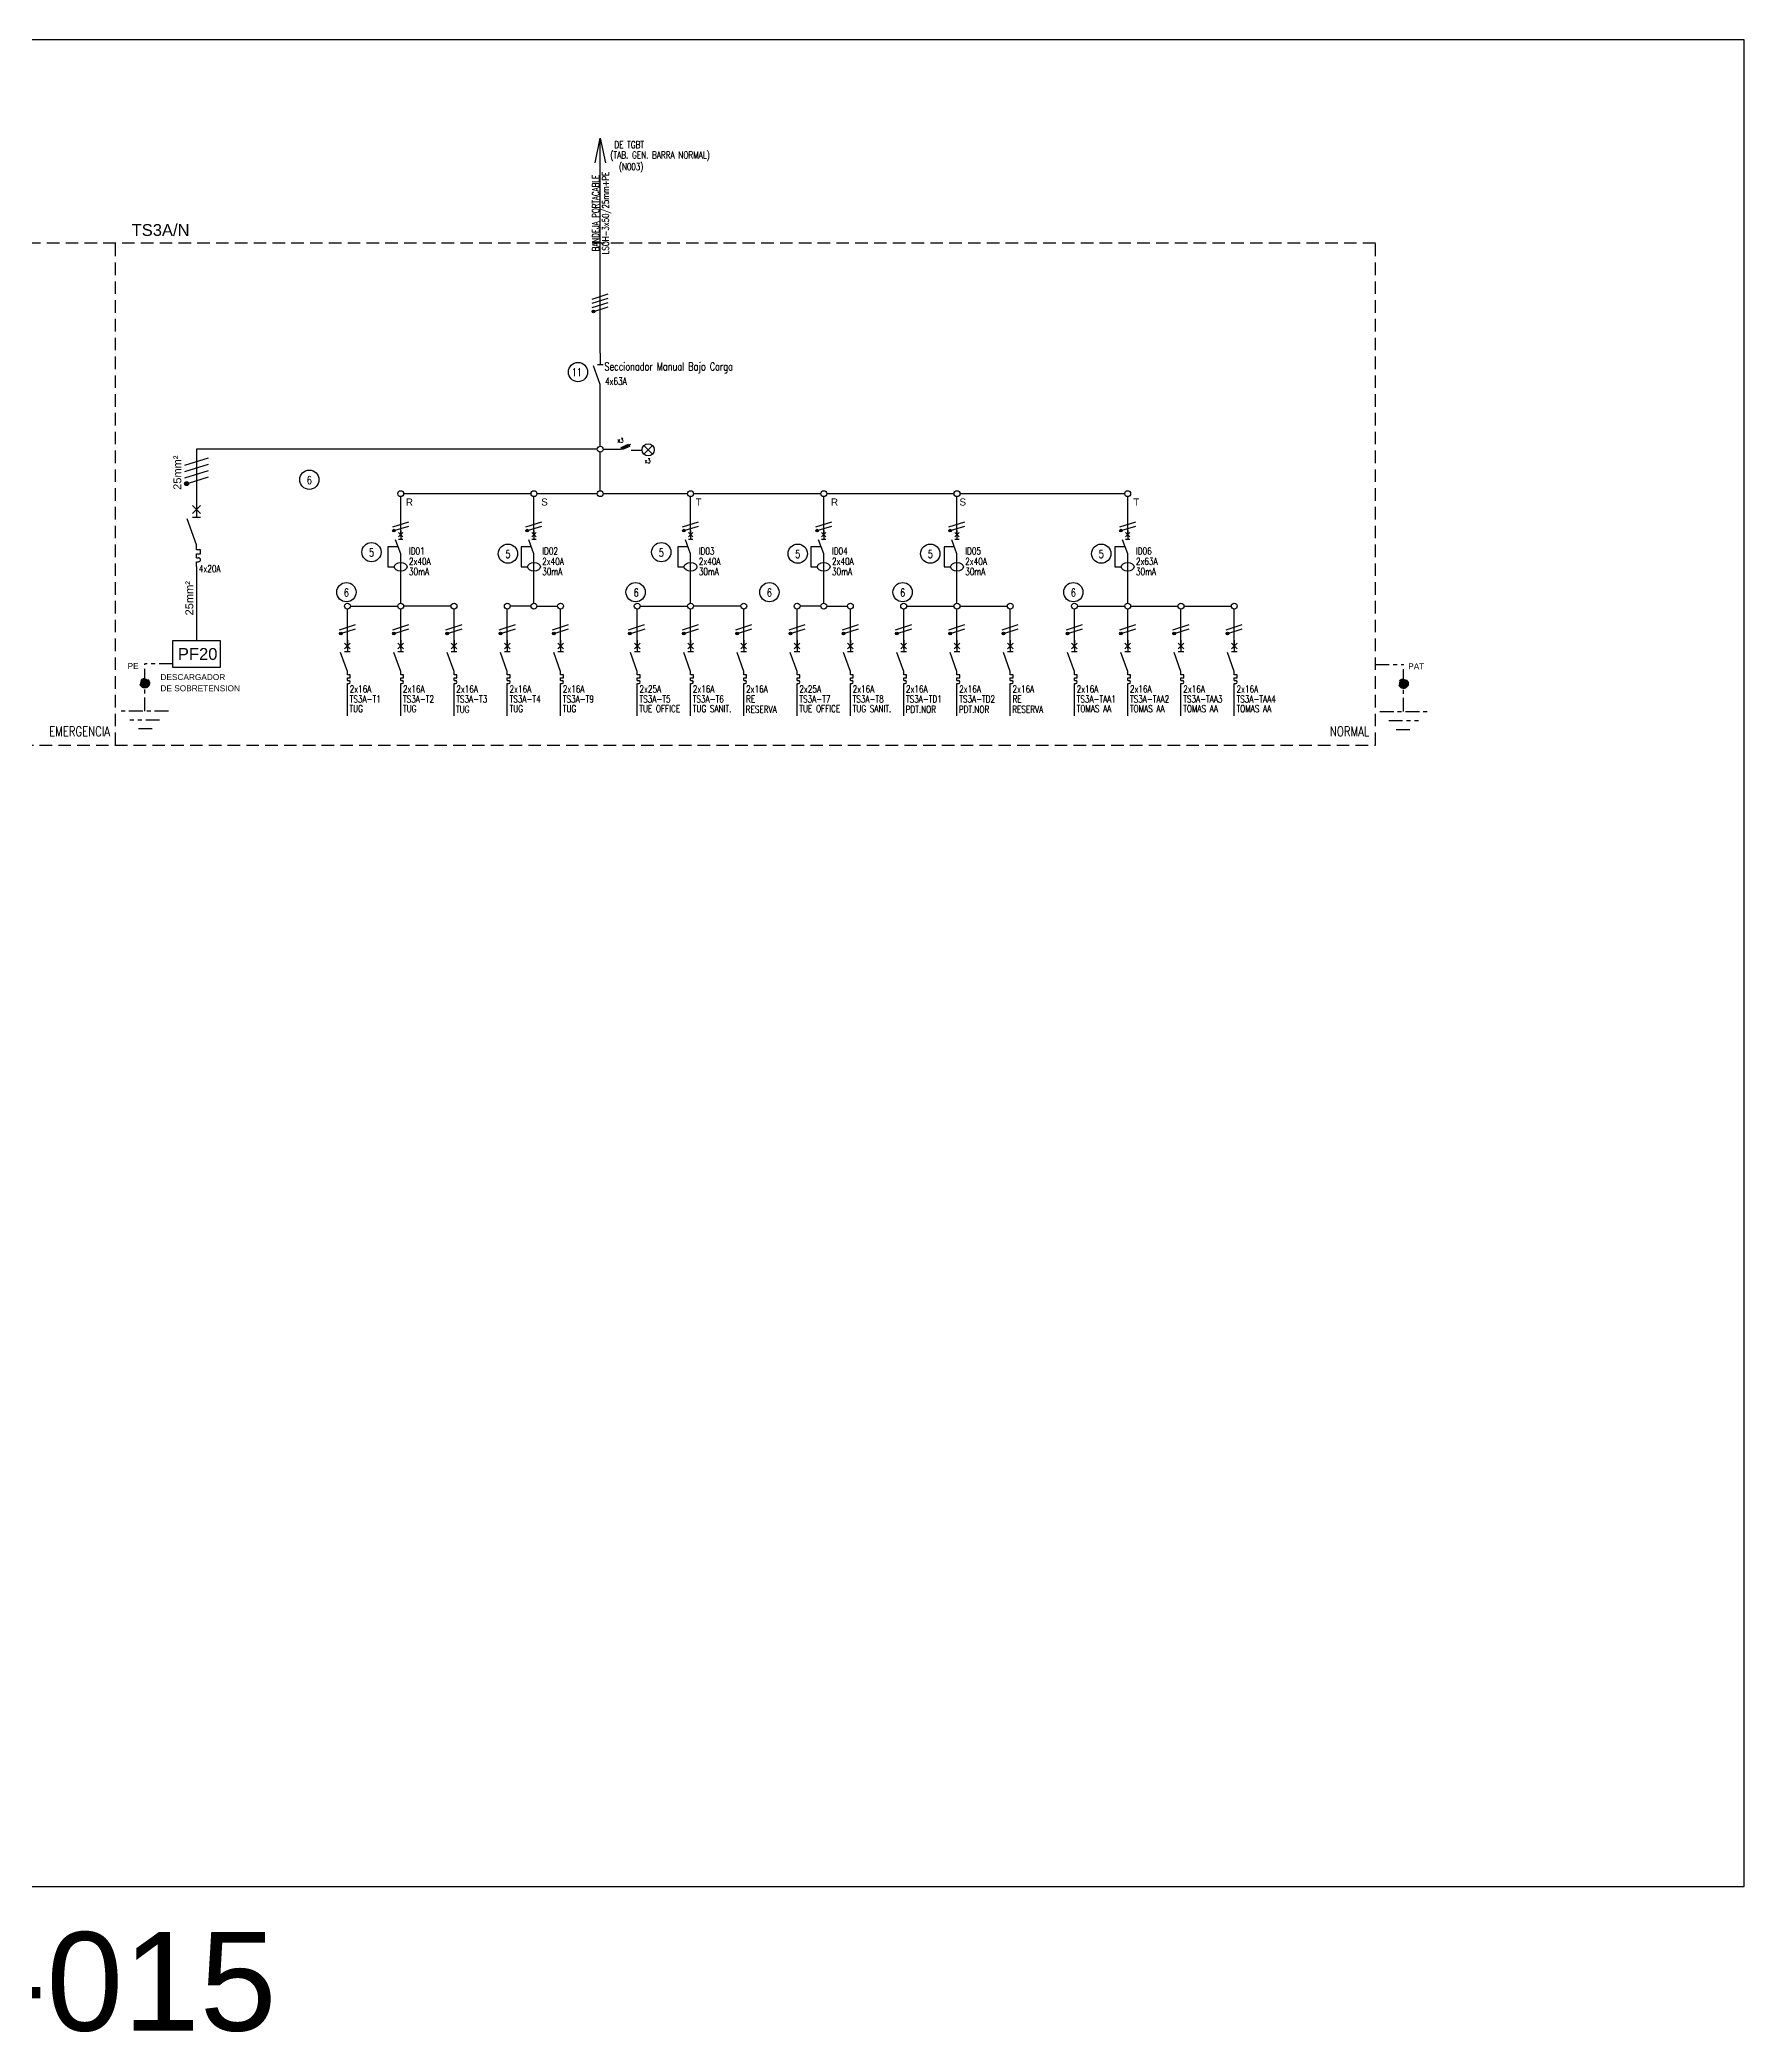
# Model space of a CAD drawing. Extents: x 3521 to 3783, y 1252 to 1654.
# Drawn here: x 3613.9 to 3657.1, y 1547.4 to 1597.9 of the extents above; entities that cross this region are included whole.
import ezdxf
from ezdxf.enums import TextEntityAlignment as Align

# ---------------------------------------------------------------- set-up
doc = ezdxf.new("R2010")
doc.units = 0
doc.linetypes.add('OCJ-ESQUEMAS UNIFILARES-CORREGIDOS IDO-REV.br$0$DASHED', pattern=[19.05, 12.7, -6.35])
doc.linetypes.add('OCJ-ESQUEMAS UNIFILARES-CORREGIDOS IDO-REV.br$0$EJE_5', pattern=[7.1, 5, -1, 0.1, -1])
for name, color, linetype in [('OCJ-ESQUEMAS UNIFILARES-CORREGIDOS IDO-REV.br$0$00-IE', 1, 'Continuous'), ('OCJ-ESQUEMAS UNIFILARES-CORREGIDOS IDO-REV.br$0$00-IE-CABLES', 10, 'Continuous'), ('OCJ-ESQUEMAS UNIFILARES-CORREGIDOS IDO-REV.br$0$01-ELE-APARATOS', 170, 'Continuous'), ('OCJ-ESQUEMAS UNIFILARES-CORREGIDOS IDO-REV.br$0$CABLES', 10, 'Continuous'), ('OCJ-ESQUEMAS UNIFILARES-CORREGIDOS IDO-REV.br$0$ELECTRIC', 4, 'Continuous'), ('OCJ-ESQUEMAS UNIFILARES-CORREGIDOS IDO-REV.br$0$NOMBRE DE PLANOS', 6, 'Continuous'), ('OCJ-ESQUEMAS UNIFILARES-CORREGIDOS IDO-REV.br$0$PAT', 80, 'Continuous'), ('OCJ-ESQUEMAS UNIFILARES-CORREGIDOS IDO-REV.br$0$TEXTO', 7, 'Continuous'), ('OCJ-ESQUEMAS UNIFILARES-CORREGIDOS IDO-REV.br$0$Textos', 4, 'Continuous')]:
    doc.layers.add(name, color=color, linetype=linetype)
doc.styles.add('OCJ-ESQUEMAS UNIFILARES-CORREGIDOS IDO-REV.br$0$ARIAL', font='arial.ttf', dxfattribs={"height": 0.2})
doc.styles.add('OCJ-ESQUEMAS UNIFILARES-CORREGIDOS IDO-REV.br$0$COTAS', font='sanss___.ttf', dxfattribs={"width": 0.7})
doc.styles.add('OCJ-ESQUEMAS UNIFILARES-CORREGIDOS IDO-REV.br$0$Electricidad', font='ROMANS.SHX', dxfattribs={"width": 0.75, "height": 0.175})
doc.styles.add('OCJ-ESQUEMAS UNIFILARES-CORREGIDOS IDO-REV.br$0$Standard', font='arial.ttf')

# ---------------------------------------------------------------- blocks, each defined once
blk = doc.blocks.new('OCJ-ESQUEMAS UNIFILARES-CORREGIDOS IDO-REV.br$0$Unif-Interruptor-Term')
for p, q in [((0, -1.013), (0.045, -1.013)), ((0, -1.103), (0.045, -1.103))]:
    blk.add_line(p, q)
for points in [[(-0.09, 0.177), (0.09, -0.003)], [(-0.09, -0.003), (0.09, 0.177)], [(0, 0.267), (0, -0.093)], [(0, -0.72), (-0.215, -0.128)], [(-0.09, -0.093), (0.09, -0.093)], [(0, -0.833), (0, -0.72)], [(0, -0.923), (0.09, -0.923), (0.09, -0.833), (0, -0.833)], [(0, -1.013), (0, -0.923)], [(0, -1.215), (0, -1.103)]]:
    blk.add_lwpolyline(points)
blk.add_arc((0.045, -1.058), 0.045, 270, 90)
blk = doc.blocks.new('OCJ-ESQUEMAS UNIFILARES-CORREGIDOS IDO-REV.br$0$Unif-Interruptor-Dif')
for points in [[(-0.068, 0.11), (0.068, -0.025)], [(-0.068, -0.025), (0.068, 0.11)], [(0, 0.177), (0, -0.093)], [(-0.081, -0.343), (-0.405, -0.343), (-0.405, -0.97), (-0.202, -0.97)], [(0, -0.565), (-0.162, -0.121)], [(-0.068, -0.093), (0.068, -0.093)], [(0, -1.308), (0, -0.565)]]:
    blk.add_lwpolyline(points)
blk.add_ellipse((0, -0.97), major_axis=(0.203, 0), ratio=0.670814)
blk = doc.blocks.new('OCJ-ESQUEMAS UNIFILARES-CORREGIDOS IDO-REV.br$0$A$C7AFF483F')
for points in [[(0, 0.09), (-0.172, 0.564)], [(-0.072, 0.592), (0.072, 0.592)], [(0, 0.88), (0, 0.592)], [(0, 0), (0, 0.09)]]:
    blk.add_lwpolyline(points)
blk = doc.blocks.new('OCJ-ESQUEMAS UNIFILARES-CORREGIDOS IDO-REV.br$0$ITM')
at = {"layer": 'OCJ-ESQUEMAS UNIFILARES-CORREGIDOS IDO-REV.br$0$01-ELE-APARATOS'}
for p, q in [((0, 0.225), (0.05, 0.225)), ((0, 0.125), (0.05, 0.125))]:
    blk.add_line(p, q, dxfattribs=at)
for points in [[(-0.1, 1.55), (0.1, 1.35)], [(-0.1, 1.35), (0.1, 1.55)], [(0, 1.65), (0, 1.25)], [(0, 0.55), (-0.239, 1.208)], [(-0.1, 1.25), (0.1, 1.25)], [(0, 0.425), (0, 0.55)], [(0, 0.325), (0.1, 0.325), (0.1, 0.425), (0, 0.425)], [(0, 0.225), (0, 0.325)], [(0, 0), (0, 0.125)]]:
    blk.add_lwpolyline(points, dxfattribs=at)
blk.add_arc((0.05, 0.175), 0.05, 270, 90, dxfattribs=at)

msp = doc.modelspace()

# ---------------------------------------------------------------- hatches: boundary and pattern name
at = {"layer": 'OCJ-ESQUEMAS UNIFILARES-CORREGIDOS IDO-REV.br$0$00-IE-CABLES'}
for points in [[(3627.933, 1590.971, 1), (3627.988, 1591.011, 1)], [(3622.88, 1585.417, 1), (3622.934, 1585.457, 1)], [(3626.255, 1585.417, 1), (3626.309, 1585.457, 1)], [(3630.221, 1585.417, 1), (3630.276, 1585.457, 1)], [(3633.596, 1585.417, 1), (3633.651, 1585.457, 1)], [(3636.971, 1585.417, 1), (3637.026, 1585.457, 1)], [(3641.296, 1585.417, 1), (3641.351, 1585.457, 1)], [(3621.53, 1582.809, 1), (3621.584, 1582.849, 1)], [(3622.88, 1582.809, 1), (3622.934, 1582.849, 1)], [(3624.23, 1582.809, 1), (3624.284, 1582.849, 1)], [(3625.58, 1582.809, 1), (3625.634, 1582.849, 1)], [(3626.93, 1582.809, 1), (3626.984, 1582.849, 1)], [(3628.856, 1582.809, 1), (3628.911, 1582.849, 1)], [(3630.221, 1582.809, 1), (3630.276, 1582.849, 1)], [(3631.571, 1582.809, 1), (3631.626, 1582.849, 1)], [(3632.921, 1582.809, 1), (3632.976, 1582.849, 1)], [(3634.271, 1582.809, 1), (3634.326, 1582.849, 1)], [(3635.621, 1582.809, 1), (3635.676, 1582.849, 1)], [(3636.971, 1582.809, 1), (3637.026, 1582.849, 1)], [(3638.321, 1582.809, 1), (3638.376, 1582.849, 1)], [(3639.946, 1582.809, 1), (3640.001, 1582.849, 1)], [(3641.296, 1582.809, 1), (3641.351, 1582.849, 1)], [(3642.646, 1582.809, 1), (3642.701, 1582.849, 1)], [(3643.996, 1582.809, 1), (3644.051, 1582.849, 1)]]:
    msp.add_hatch(color=256, dxfattribs=at).paths.add_polyline_path(points)
at = {"layer": 'OCJ-ESQUEMAS UNIFILARES-CORREGIDOS IDO-REV.br$0$CABLES'}
msp.add_hatch(color=256, dxfattribs=at).paths.add_polyline_path([(3617.693, 1586.658, 1), (3617.612, 1586.599, 1)])
at = {"layer": 'OCJ-ESQUEMAS UNIFILARES-CORREGIDOS IDO-REV.br$0$PAT', "linetype": 'OCJ-ESQUEMAS UNIFILARES-CORREGIDOS IDO-REV.br$0$EJE_5', "ltscale": 0.07}
h = msp.add_hatch(color=256, dxfattribs=at)
h.paths.add_polyline_path([(3616.474, 1581.573), (3616.714, 1581.573, 1)])
h.paths.add_polyline_path([(3616.714, 1581.573), (3616.594, 1581.573), (3616.594, 1581.453, 0.414214)])
h.paths.add_polyline_path([(3616.594, 1581.573), (3616.474, 1581.573, 0.414214), (3616.594, 1581.453)])
h = msp.add_hatch(color=256, dxfattribs=at)
h.paths.add_polyline_path([(3648.604, 1581.561), (3648.364, 1581.561, -1)])
h.paths.add_polyline_path([(3648.364, 1581.561), (3648.484, 1581.561), (3648.484, 1581.441, -0.414214)])
h.paths.add_polyline_path([(3648.484, 1581.561), (3648.604, 1581.561, -0.414214), (3648.484, 1581.441)])

# ---------------------------------------------------------------- linework, layer by layer
at = {"layer": 'OCJ-ESQUEMAS UNIFILARES-CORREGIDOS IDO-REV.br$0$00-IE'}
for p, q in [((3617.906, 1587.501), (3617.906, 1586.175)), ((3628.057, 1587.501), (3617.906, 1587.501)), ((3617.906, 1584.525), (3617.906, 1582.654))]:
    msp.add_line(p, q, dxfattribs=at)
for points in [[(3628.206, 1587.501), (3628.642, 1587.501), (3628.911, 1587.626)], [(3628.913, 1587.48), (3629.191, 1587.48)]]:
    msp.add_lwpolyline(points, dxfattribs=at)
msp.add_lwpolyline([(3628.666, 1587.548), (3628.847, 1587.631), (3628.874, 1587.573), (3628.693, 1587.49)], close=True, dxfattribs=at)
at = {"layer": 'OCJ-ESQUEMAS UNIFILARES-CORREGIDOS IDO-REV.br$0$00-IE-CABLES'}
for p, q in [((3628.132, 1589.933), (3628.132, 1595.377)), ((3628.132, 1587.576), (3628.132, 1589.127)), ((3628.132, 1586.449), (3628.132, 1587.427)), ((3623.078, 1585.299), (3623.078, 1586.301)), ((3623.152, 1586.375), (3626.379, 1586.375)), ((3626.453, 1585.299), (3626.453, 1586.301)), ((3626.527, 1586.375), (3628.057, 1586.375)), ((3628.206, 1586.375), (3630.346, 1586.375)), ((3630.42, 1585.299), (3630.42, 1586.301)), ((3630.494, 1586.375), (3633.721, 1586.375)), ((3633.795, 1585.299), (3633.795, 1586.301)), ((3633.869, 1586.375), (3637.096, 1586.375)), ((3637.17, 1585.299), (3637.17, 1586.301)), ((3637.244, 1586.375), (3637.771, 1586.375)), ((3637.244, 1586.375), (3641.421, 1586.375)), ((3641.495, 1585.299), (3641.495, 1586.301)), ((3623.078, 1583.599), (3623.078, 1584.401)), ((3626.453, 1583.599), (3626.453, 1584.401)), ((3630.42, 1583.599), (3630.42, 1584.401)), ((3633.795, 1583.599), (3633.795, 1584.401)), ((3637.17, 1583.599), (3637.17, 1584.401)), ((3641.495, 1583.599), (3641.495, 1584.401)), ((3621.728, 1582.449), (3621.728, 1583.451)), ((3621.802, 1583.525), (3623.004, 1583.525)), ((3623.078, 1582.449), (3623.078, 1583.451)), ((3624.354, 1583.525), (3623.152, 1583.525)), ((3624.428, 1582.449), (3624.428, 1583.451)), ((3625.778, 1582.449), (3625.778, 1583.451)), ((3626.379, 1583.525), (3625.852, 1583.525)), ((3626.527, 1583.525), (3627.054, 1583.525)), ((3627.128, 1582.449), (3627.128, 1583.451)), ((3629.07, 1582.449), (3629.07, 1583.451)), ((3629.144, 1583.525), (3630.346, 1583.525)), ((3630.42, 1582.449), (3630.42, 1583.451)), ((3631.696, 1583.525), (3630.494, 1583.525)), ((3631.77, 1582.449), (3631.77, 1583.451)), ((3633.12, 1582.449), (3633.12, 1583.451)), ((3633.721, 1583.525), (3633.194, 1583.525)), ((3633.869, 1583.525), (3634.396, 1583.525)), ((3634.47, 1582.449), (3634.47, 1583.451)), ((3635.82, 1582.449), (3635.82, 1583.451)), ((3635.894, 1583.525), (3637.096, 1583.525)), ((3637.17, 1582.449), (3637.17, 1583.451)), ((3637.244, 1583.525), (3638.446, 1583.525)), ((3638.52, 1582.449), (3638.52, 1583.451)), ((3640.145, 1582.449), (3640.145, 1583.451)), ((3640.219, 1583.525), (3641.421, 1583.525)), ((3641.495, 1582.449), (3641.495, 1583.451)), ((3641.569, 1583.525), (3642.771, 1583.525)), ((3642.845, 1582.449), (3642.845, 1583.451)), ((3642.919, 1583.525), (3644.121, 1583.525)), ((3644.195, 1582.449), (3644.195, 1583.451)), ((3621.728, 1580.748), (3621.728, 1581.55)), ((3623.078, 1580.748), (3623.078, 1581.55)), ((3624.428, 1580.748), (3624.428, 1581.55)), ((3625.778, 1580.748), (3625.778, 1581.55)), ((3627.128, 1580.748), (3627.128, 1581.55)), ((3629.07, 1580.748), (3629.07, 1581.55)), ((3630.42, 1580.748), (3630.42, 1581.55)), ((3631.77, 1580.748), (3631.77, 1581.55)), ((3633.12, 1580.748), (3633.12, 1581.55)), ((3634.47, 1580.748), (3634.47, 1581.55)), ((3635.82, 1580.748), (3635.82, 1581.55)), ((3637.17, 1580.748), (3637.17, 1581.55)), ((3638.52, 1580.748), (3638.52, 1581.55)), ((3640.145, 1580.748), (3640.145, 1581.55)), ((3641.495, 1580.748), (3641.495, 1581.55)), ((3642.845, 1580.748), (3642.845, 1581.55)), ((3644.195, 1580.748), (3644.195, 1581.55))]:
    msp.add_line(p, q, dxfattribs=at)
for points in [[(3628.001, 1594.759), (3628.132, 1595.377), (3628.262, 1594.759)], [(3627.928, 1591.305), (3628.335, 1591.434)], [(3627.928, 1591.197), (3628.335, 1591.326)], [(3627.928, 1591.089), (3628.335, 1591.218)], [(3627.992, 1591.001), (3628.335, 1591.11)], [(3622.875, 1585.535), (3623.282, 1585.663)], [(3622.939, 1585.447), (3623.282, 1585.555)], [(3626.25, 1585.535), (3626.657, 1585.663)], [(3626.314, 1585.447), (3626.657, 1585.555)], [(3630.216, 1585.535), (3630.623, 1585.663)], [(3630.281, 1585.447), (3630.623, 1585.555)], [(3633.591, 1585.535), (3633.998, 1585.663)], [(3633.656, 1585.447), (3633.998, 1585.555)], [(3636.966, 1585.535), (3637.373, 1585.663)], [(3637.031, 1585.447), (3637.373, 1585.555)], [(3641.292, 1585.535), (3641.699, 1585.663)], [(3641.356, 1585.447), (3641.699, 1585.555)], [(3621.525, 1582.927), (3621.932, 1583.056)], [(3621.589, 1582.839), (3621.932, 1582.948)], [(3622.875, 1582.927), (3623.282, 1583.056)], [(3622.939, 1582.839), (3623.282, 1582.948)], [(3624.225, 1582.927), (3624.632, 1583.056)], [(3624.289, 1582.839), (3624.632, 1582.948)], [(3625.575, 1582.927), (3625.982, 1583.056)], [(3625.639, 1582.839), (3625.982, 1582.948)], [(3626.925, 1582.927), (3627.332, 1583.056)], [(3626.989, 1582.839), (3627.332, 1582.948)], [(3628.851, 1582.927), (3629.258, 1583.056)], [(3628.931, 1582.839), (3629.273, 1582.948)], [(3630.216, 1582.927), (3630.623, 1583.056)], [(3630.281, 1582.839), (3630.623, 1582.948)], [(3631.566, 1582.927), (3631.973, 1583.056)], [(3631.631, 1582.839), (3631.973, 1582.948)], [(3632.916, 1582.927), (3633.323, 1583.056)], [(3632.981, 1582.839), (3633.323, 1582.948)], [(3634.266, 1582.927), (3634.673, 1583.056)], [(3634.331, 1582.839), (3634.673, 1582.948)], [(3635.616, 1582.927), (3636.023, 1583.056)], [(3635.681, 1582.839), (3636.023, 1582.948)], [(3636.966, 1582.927), (3637.373, 1583.056)], [(3637.031, 1582.839), (3637.373, 1582.948)], [(3638.316, 1582.927), (3638.723, 1583.056)], [(3638.381, 1582.839), (3638.723, 1582.948)], [(3639.942, 1582.927), (3640.349, 1583.056)], [(3640.006, 1582.839), (3640.349, 1582.948)], [(3641.292, 1582.927), (3641.699, 1583.056)], [(3641.356, 1582.839), (3641.699, 1582.948)], [(3642.642, 1582.927), (3643.049, 1583.056)], [(3642.706, 1582.839), (3643.049, 1582.948)], [(3643.992, 1582.927), (3644.399, 1583.056)], [(3644.056, 1582.839), (3644.399, 1582.948)]]:
    msp.add_lwpolyline(points, dxfattribs=at)
at = {"layer": 'OCJ-ESQUEMAS UNIFILARES-CORREGIDOS IDO-REV.br$0$00-IE-CABLES', "color": 3}
msp.add_lwpolyline([(3617.308, 1582.654), (3618.505, 1582.654), (3618.505, 1581.973), (3617.308, 1581.973)], close=True, dxfattribs=at)
at = {"layer": 'OCJ-ESQUEMAS UNIFILARES-CORREGIDOS IDO-REV.br$0$00-IE-CABLES'}
for centre, radius in [((3627.96, 1590.991), 0.0338), ((3628.132, 1587.501), 0.0741), ((3623.078, 1586.375), 0.0741), ((3626.453, 1586.375), 0.0741), ((3628.132, 1586.375), 0.0741), ((3630.42, 1586.375), 0.0741), ((3633.795, 1586.375), 0.0741), ((3637.17, 1586.375), 0.0741), ((3641.495, 1586.375), 0.0741), ((3622.907, 1585.437), 0.0338), ((3626.282, 1585.437), 0.0338), ((3630.249, 1585.437), 0.0338), ((3633.624, 1585.437), 0.0338), ((3636.999, 1585.437), 0.0338), ((3641.324, 1585.437), 0.0338), ((3621.728, 1583.525), 0.0741), ((3623.078, 1583.525), 0.0741), ((3624.428, 1583.525), 0.0741), ((3625.778, 1583.525), 0.0741), ((3626.453, 1583.525), 0.0741), ((3627.128, 1583.525), 0.0741), ((3629.07, 1583.525), 0.0741), ((3630.42, 1583.525), 0.0741), ((3631.77, 1583.525), 0.0741), ((3633.12, 1583.525), 0.0741), ((3633.795, 1583.525), 0.0741), ((3634.47, 1583.525), 0.0741), ((3635.82, 1583.525), 0.0741), ((3637.17, 1583.525), 0.0741), ((3638.52, 1583.525), 0.0741), ((3640.145, 1583.525), 0.0741), ((3641.495, 1583.525), 0.0741), ((3642.845, 1583.525), 0.0741), ((3644.195, 1583.525), 0.0741), ((3621.557, 1582.829), 0.0338), ((3622.907, 1582.829), 0.0338), ((3624.257, 1582.829), 0.0338), ((3625.607, 1582.829), 0.0338), ((3626.957, 1582.829), 0.0338), ((3628.883, 1582.829), 0.0338), ((3630.249, 1582.829), 0.0338), ((3631.599, 1582.829), 0.0338), ((3632.949, 1582.829), 0.0338), ((3634.299, 1582.829), 0.0338), ((3635.649, 1582.829), 0.0338), ((3636.999, 1582.829), 0.0338), ((3638.349, 1582.829), 0.0338), ((3639.974, 1582.829), 0.0338), ((3641.324, 1582.829), 0.0338), ((3642.674, 1582.829), 0.0338), ((3644.024, 1582.829), 0.0338)]:
    msp.add_circle(centre, radius, dxfattribs=at)
at = {"layer": 'OCJ-ESQUEMAS UNIFILARES-CORREGIDOS IDO-REV.br$0$01-ELE-APARATOS'}
for p, q in [((3629.456, 1587.377), (3629.238, 1587.595)), ((3629.238, 1587.377), (3629.456, 1587.595))]:
    msp.add_line(p, q, dxfattribs=at)
msp.add_circle((3629.347, 1587.486), 0.154, dxfattribs=at)
at = {"layer": 'OCJ-ESQUEMAS UNIFILARES-CORREGIDOS IDO-REV.br$0$CABLES'}
for points in [[(3617.605, 1587.093), (3618.208, 1587.284)], [(3617.605, 1586.933), (3618.208, 1587.124)], [(3617.605, 1586.773), (3618.208, 1586.964)], [(3617.7, 1586.643), (3618.208, 1586.804)]]:
    msp.add_lwpolyline(points, dxfattribs=at)
msp.add_circle((3617.653, 1586.628), 0.05, dxfattribs=at)
at = {"layer": 'OCJ-ESQUEMAS UNIFILARES-CORREGIDOS IDO-REV.br$0$ELECTRIC', "linetype": 'OCJ-ESQUEMAS UNIFILARES-CORREGIDOS IDO-REV.br$0$DASHED', "ltscale": 0.025}
msp.add_line((3615.851, 1580.005), (3615.851, 1592.724), dxfattribs=at)
msp.add_lwpolyline([(3579.164, 1580.005), (3647.769, 1580.005), (3647.769, 1592.724), (3579.164, 1592.724)], close=True, dxfattribs=at)
at = {"layer": 'OCJ-ESQUEMAS UNIFILARES-CORREGIDOS IDO-REV.br$0$NOMBRE DE PLANOS'}
msp.add_lwpolyline([(3577.304, 1551.085), (3657.112, 1551.085), (3657.112, 1597.872), (3577.304, 1597.872)], close=True, dxfattribs=at)
at = {"layer": 'OCJ-ESQUEMAS UNIFILARES-CORREGIDOS IDO-REV.br$0$PAT', "linetype": 'OCJ-ESQUEMAS UNIFILARES-CORREGIDOS IDO-REV.br$0$EJE_5', "ltscale": 0.07}
for p, q in [((3617.308, 1582.06), (3616.594, 1582.06)), ((3616.594, 1581.589), (3616.594, 1582.06)), ((3647.769, 1582.048), (3648.484, 1582.048)), ((3648.484, 1581.577), (3648.484, 1582.048)), ((3616.594, 1580.864), (3616.594, 1581.573)), ((3648.484, 1580.852), (3648.484, 1581.561)), ((3617.194, 1580.864), (3615.994, 1580.864)), ((3616.969, 1580.639), (3616.219, 1580.639)), ((3616.781, 1580.414), (3616.406, 1580.414)), ((3647.884, 1580.852), (3649.084, 1580.852)), ((3648.109, 1580.627), (3648.859, 1580.627)), ((3648.296, 1580.402), (3648.671, 1580.402))]:
    msp.add_line(p, q, dxfattribs=at)
for centre in [(3616.594, 1581.573), (3616.594, 1581.573), (3648.484, 1581.561), (3648.484, 1581.561)]:
    msp.add_circle(centre, 0.12, dxfattribs=at)
at = {"layer": 'OCJ-ESQUEMAS UNIFILARES-CORREGIDOS IDO-REV.br$0$TEXTO'}
for centre in [(3627.569, 1589.455), (3620.763, 1586.728), (3622.338, 1584.892), (3625.794, 1584.854), (3629.679, 1584.892), (3633.136, 1584.854), (3636.494, 1584.854), (3640.825, 1584.854), (3621.702, 1583.878), (3629.028, 1583.878), (3632.418, 1583.878), (3635.793, 1583.878), (3640.118, 1583.878)]:
    msp.add_circle(centre, 0.244, dxfattribs=at)

# ---------------------------------------------------------------- block references
at = {"layer": 'OCJ-ESQUEMAS UNIFILARES-CORREGIDOS IDO-REV.br$0$01-ELE-APARATOS'}
for name, p in [('OCJ-ESQUEMAS UNIFILARES-CORREGIDOS IDO-REV.br$0$A$C7AFF483F', (3628.132, 1589.053)), ('OCJ-ESQUEMAS UNIFILARES-CORREGIDOS IDO-REV.br$0$ITM', (3617.906, 1584.525))]:
    msp.add_blockref(name, p, dxfattribs=at)
at = {"layer": 'OCJ-ESQUEMAS UNIFILARES-CORREGIDOS IDO-REV.br$0$01-ELE-APARATOS', "xscale": 0.7999999999999546, "yscale": 0.7999999999999546, "zscale": 0.7999999999999546}
for name, p in [('OCJ-ESQUEMAS UNIFILARES-CORREGIDOS IDO-REV.br$0$Unif-Interruptor-Dif', (3623.078, 1585.299)), ('OCJ-ESQUEMAS UNIFILARES-CORREGIDOS IDO-REV.br$0$Unif-Interruptor-Dif', (3626.453, 1585.299)), ('OCJ-ESQUEMAS UNIFILARES-CORREGIDOS IDO-REV.br$0$Unif-Interruptor-Dif', (3630.42, 1585.299)), ('OCJ-ESQUEMAS UNIFILARES-CORREGIDOS IDO-REV.br$0$Unif-Interruptor-Dif', (3633.795, 1585.299)), ('OCJ-ESQUEMAS UNIFILARES-CORREGIDOS IDO-REV.br$0$Unif-Interruptor-Dif', (3637.17, 1585.299)), ('OCJ-ESQUEMAS UNIFILARES-CORREGIDOS IDO-REV.br$0$Unif-Interruptor-Dif', (3641.495, 1585.299)), ('OCJ-ESQUEMAS UNIFILARES-CORREGIDOS IDO-REV.br$0$Unif-Interruptor-Term', (3621.728, 1582.449)), ('OCJ-ESQUEMAS UNIFILARES-CORREGIDOS IDO-REV.br$0$Unif-Interruptor-Term', (3623.078, 1582.449)), ('OCJ-ESQUEMAS UNIFILARES-CORREGIDOS IDO-REV.br$0$Unif-Interruptor-Term', (3624.428, 1582.449)), ('OCJ-ESQUEMAS UNIFILARES-CORREGIDOS IDO-REV.br$0$Unif-Interruptor-Term', (3625.778, 1582.449)), ('OCJ-ESQUEMAS UNIFILARES-CORREGIDOS IDO-REV.br$0$Unif-Interruptor-Term', (3627.128, 1582.449)), ('OCJ-ESQUEMAS UNIFILARES-CORREGIDOS IDO-REV.br$0$Unif-Interruptor-Term', (3629.07, 1582.449)), ('OCJ-ESQUEMAS UNIFILARES-CORREGIDOS IDO-REV.br$0$Unif-Interruptor-Term', (3630.42, 1582.449)), ('OCJ-ESQUEMAS UNIFILARES-CORREGIDOS IDO-REV.br$0$Unif-Interruptor-Term', (3631.77, 1582.449)), ('OCJ-ESQUEMAS UNIFILARES-CORREGIDOS IDO-REV.br$0$Unif-Interruptor-Term', (3633.12, 1582.449)), ('OCJ-ESQUEMAS UNIFILARES-CORREGIDOS IDO-REV.br$0$Unif-Interruptor-Term', (3634.47, 1582.449)), ('OCJ-ESQUEMAS UNIFILARES-CORREGIDOS IDO-REV.br$0$Unif-Interruptor-Term', (3635.82, 1582.449)), ('OCJ-ESQUEMAS UNIFILARES-CORREGIDOS IDO-REV.br$0$Unif-Interruptor-Term', (3637.17, 1582.449)), ('OCJ-ESQUEMAS UNIFILARES-CORREGIDOS IDO-REV.br$0$Unif-Interruptor-Term', (3638.52, 1582.449)), ('OCJ-ESQUEMAS UNIFILARES-CORREGIDOS IDO-REV.br$0$Unif-Interruptor-Term', (3640.145, 1582.449)), ('OCJ-ESQUEMAS UNIFILARES-CORREGIDOS IDO-REV.br$0$Unif-Interruptor-Term', (3641.495, 1582.449)), ('OCJ-ESQUEMAS UNIFILARES-CORREGIDOS IDO-REV.br$0$Unif-Interruptor-Term', (3642.845, 1582.449)), ('OCJ-ESQUEMAS UNIFILARES-CORREGIDOS IDO-REV.br$0$Unif-Interruptor-Term', (3644.195, 1582.449))]:
    msp.add_blockref(name, p, dxfattribs=at)

# ---------------------------------------------------------------- texts
at = {"layer": 'OCJ-ESQUEMAS UNIFILARES-CORREGIDOS IDO-REV.br$0$NOMBRE DE PLANOS', "insert": (3579.372, 1549.931), "char_height": 2.5, "attachment_point": 1, "style": 'OCJ-ESQUEMAS UNIFILARES-CORREGIDOS IDO-REV.br$0$Standard'}
msp.add_mtext_dynamic_manual_height_columns('OCJ-DE-IEL-UNI-000-015', width=92.70233, gutter_width=12.5, heights=[0], dxfattribs=at)
at = {"layer": 'OCJ-ESQUEMAS UNIFILARES-CORREGIDOS IDO-REV.br$0$TEXTO', "style": 'OCJ-ESQUEMAS UNIFILARES-CORREGIDOS IDO-REV.br$0$Electricidad', "width": 0.75}
for s, height, p in [('(TAB. GEN. BARRA NORMAL)', 0.18, (3628.387, 1594.862)), ('DE TGBT', 0.18, (3628.49, 1595.125)), ('11', 0.2, (3627.411, 1589.351)), ('Seccionador Manual Bajo Carga', 0.2, (3628.241, 1589.496)), ('4x63A', 0.18, (3628.254, 1589.134)), ('x3', 0.1118, (3628.568, 1587.669)), ('x3', 0.1118, (3629.254, 1587.151)), ('6', 0.2, (3620.699, 1586.618)), ('5', 0.2, (3622.274, 1584.782)), ('ID01', 0.18, (3623.287, 1584.833)), ('ID02', 0.18, (3626.662, 1584.833)), ('5', 0.2, (3629.615, 1584.782)), ('ID03', 0.18, (3630.629, 1584.833)), ('ID04', 0.18, (3634.004, 1584.833)), ('ID05', 0.18, (3637.379, 1584.833)), ('ID06', 0.18, (3641.704, 1584.833)), ('4x20A', 0.18, (3617.964, 1584.382)), ('2x40A', 0.18, (3623.287, 1584.569)), ('30mA', 0.18, (3623.287, 1584.312)), ('5', 0.2, (3625.73, 1584.744)), ('2x40A', 0.18, (3626.662, 1584.569)), ('30mA', 0.18, (3626.662, 1584.312)), ('2x40A', 0.18, (3630.629, 1584.569)), ('30mA', 0.18, (3630.629, 1584.312)), ('5', 0.2, (3633.072, 1584.744)), ('2x40A', 0.18, (3634.004, 1584.569)), ('30mA', 0.18, (3634.004, 1584.312)), ('5', 0.2, (3636.43, 1584.744)), ('2x40A', 0.18, (3637.379, 1584.569)), ('30mA', 0.18, (3637.379, 1584.312)), ('5', 0.2, (3640.761, 1584.744)), ('2x63A', 0.18, (3641.704, 1584.569)), ('30mA', 0.18, (3641.704, 1584.312)), ('6', 0.2, (3621.638, 1583.768)), ('6', 0.2, (3628.979, 1583.768)), ('6', 0.2, (3632.354, 1583.768)), ('6', 0.2, (3635.729, 1583.768)), ('6', 0.2, (3640.054, 1583.768)), ('2x16A', 0.18, (3621.785, 1581.333)), ('2x16A', 0.18, (3623.135, 1581.333)), ('2x16A', 0.18, (3624.485, 1581.333)), ('2x16A', 0.18, (3625.835, 1581.333)), ('2x16A', 0.18, (3627.185, 1581.333)), ('2x25A', 0.18, (3629.127, 1581.333)), ('2x16A', 0.18, (3630.477, 1581.333)), ('2x16A', 0.18, (3631.827, 1581.333)), ('2x25A', 0.18, (3633.177, 1581.333)), ('2x16A', 0.18, (3634.527, 1581.333)), ('2x16A', 0.18, (3635.877, 1581.333)), ('2x16A', 0.18, (3637.227, 1581.333)), ('2x16A', 0.18, (3638.577, 1581.333)), ('2x16A', 0.18, (3640.202, 1581.333)), ('2x16A', 0.18, (3641.552, 1581.333)), ('2x16A', 0.18, (3642.902, 1581.333)), ('2x16A', 0.18, (3644.252, 1581.333)), ('TUG', 0.18, (3621.779, 1580.836)), ('TS3A-T1', 0.18, (3621.785, 1581.084)), ('TS3A-T2', 0.18, (3623.135, 1581.084)), ('TUG', 0.18, (3623.135, 1580.836)), ('TUG', 0.18, (3624.477, 1580.822)), ('TS3A-T3', 0.18, (3624.485, 1581.084)), ('TS3A-T4', 0.18, (3625.835, 1581.084)), ('TUG', 0.18, (3625.835, 1580.836)), ('TS3A-T9', 0.18, (3627.185, 1581.084)), ('TUG', 0.18, (3627.185, 1580.836)), ('TUE OFFICE', 0.18, (3629.121, 1580.836)), ('TS3A-T5', 0.18, (3629.127, 1581.084)), ('TS3A-T6', 0.18, (3630.477, 1581.084)), ('TUG SANIT.', 0.18, (3630.477, 1580.836)), ('RESERVA', 0.18, (3631.818, 1580.822)), ('RE', 0.18, (3631.827, 1581.084)), ('TS3A-T7', 0.18, (3633.177, 1581.084)), ('TUE OFFICE', 0.18, (3633.177, 1580.836)), ('TS3A-T8', 0.18, (3634.527, 1581.084)), ('TUG SANIT.', 0.18, (3634.527, 1580.836)), ('TS3A-TD1', 0.18, (3635.877, 1581.084)), ('PDT.NOR', 0.18, (3635.868, 1580.822)), ('TS3A-TD2', 0.18, (3637.227, 1581.084)), ('PDT.NOR', 0.18, (3637.218, 1580.822)), ('RESERVA', 0.18, (3638.568, 1580.822)), ('RE', 0.18, (3638.577, 1581.084)), ('TS3A-TAA1', 0.18, (3640.202, 1581.084)), ('TOMAS AA', 0.18, (3640.202, 1580.836)), ('TS3A-TAA2', 0.18, (3641.552, 1581.084)), ('TOMAS AA', 0.18, (3641.552, 1580.836)), ('TS3A-TAA3', 0.18, (3642.902, 1581.084)), ('TOMAS AA', 0.18, (3642.902, 1580.836)), ('TS3A-TAA4', 0.18, (3644.252, 1581.084)), ('TOMAS AA', 0.18, (3644.252, 1580.836))]:
    msp.add_text(s, height=height, dxfattribs=at).set_placement(p)
msp.add_text('(N003)', height=0.175, dxfattribs=at).set_placement((3628.916, 1594.574), align=Align.CENTER)
for s, p in [('BANDEJA PORTACABLE', (3628.104, 1593.484)), ('LSOH-3x50/25mm+PE', (3628.354, 1593.484))]:
    msp.add_text(s, height=0.175, rotation=90, dxfattribs=at).set_placement(p, align=Align.CENTER)
at = {"layer": 'OCJ-ESQUEMAS UNIFILARES-CORREGIDOS IDO-REV.br$0$TEXTO'}
for s, height, style, p in [('TS3A/N', 0.3, 'OCJ-ESQUEMAS UNIFILARES-CORREGIDOS IDO-REV.br$0$ARIAL', (3616.261, 1592.904)), ('R', 0.18, 'OCJ-ESQUEMAS UNIFILARES-CORREGIDOS IDO-REV.br$0$Standard', (3623.207, 1586.073)), ('S', 0.18, 'OCJ-ESQUEMAS UNIFILARES-CORREGIDOS IDO-REV.br$0$Standard', (3626.636, 1586.073)), ('T', 0.18, 'OCJ-ESQUEMAS UNIFILARES-CORREGIDOS IDO-REV.br$0$Standard', (3630.549, 1586.073)), ('R', 0.18, 'OCJ-ESQUEMAS UNIFILARES-CORREGIDOS IDO-REV.br$0$Standard', (3633.978, 1586.073)), ('S', 0.18, 'OCJ-ESQUEMAS UNIFILARES-CORREGIDOS IDO-REV.br$0$Standard', (3637.233, 1586.073)), ('T', 0.18, 'OCJ-ESQUEMAS UNIFILARES-CORREGIDOS IDO-REV.br$0$Standard', (3641.636, 1586.073)), ('PE', 0.15, 'OCJ-ESQUEMAS UNIFILARES-CORREGIDOS IDO-REV.br$0$ARIAL', (3616.158, 1581.932)), ('PAT', 0.15, 'OCJ-ESQUEMAS UNIFILARES-CORREGIDOS IDO-REV.br$0$ARIAL', (3648.601, 1581.926)), ('DESCARGADOR ', 0.15, 'OCJ-ESQUEMAS UNIFILARES-CORREGIDOS IDO-REV.br$0$ARIAL', (3616.991, 1581.652)), ('DE SOBRETENSION', 0.15, 'OCJ-ESQUEMAS UNIFILARES-CORREGIDOS IDO-REV.br$0$ARIAL', (3616.991, 1581.369))]:
    msp.add_text(s, height=height, dxfattribs=dict(at, style=style)).set_placement(p)
at = {"layer": 'OCJ-ESQUEMAS UNIFILARES-CORREGIDOS IDO-REV.br$0$TEXTO', "style": 'OCJ-ESQUEMAS UNIFILARES-CORREGIDOS IDO-REV.br$0$ARIAL'}
for p in [(3617.518, 1586.906), (3617.822, 1583.725)]:
    msp.add_text('25mm²', height=0.2, rotation=90, dxfattribs=at).set_placement(p, align=Align.CENTER)
at = {"layer": 'OCJ-ESQUEMAS UNIFILARES-CORREGIDOS IDO-REV.br$0$TEXTO', "style": 'OCJ-ESQUEMAS UNIFILARES-CORREGIDOS IDO-REV.br$0$Electricidad', "width": 0.75}
for s, p in [('EMERGENCIA', (3615.713, 1580.227)), ('NORMAL', (3647.615, 1580.227))]:
    msp.add_text(s, height=0.25, dxfattribs=at).set_placement(p, align=Align.RIGHT)
at = {"layer": 'OCJ-ESQUEMAS UNIFILARES-CORREGIDOS IDO-REV.br$0$Textos', "style": 'OCJ-ESQUEMAS UNIFILARES-CORREGIDOS IDO-REV.br$0$COTAS'}
msp.add_text('PF20', height=0.3, dxfattribs=at).set_placement((3617.433, 1582.164))

doc.saveas('drawing.dxf')
